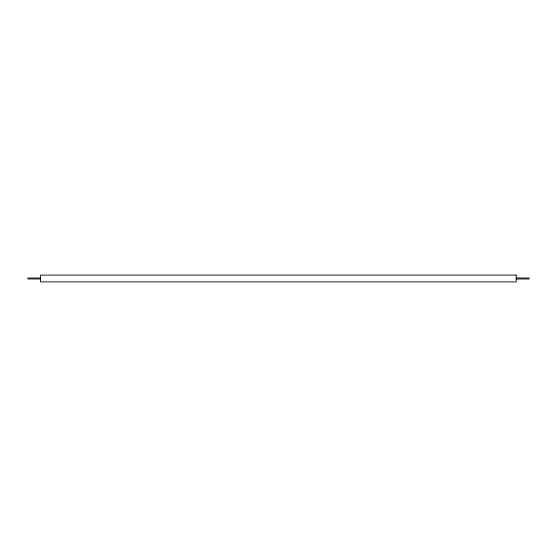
<?xml version="1.0" encoding="UTF-8"?>
<svg xmlns="http://www.w3.org/2000/svg" width="557" height="557" viewBox="0 0 557 557"><rect width="100%" height="100%" fill="white"/><g stroke="black" fill="none" stroke-linecap="round" stroke-linejoin="round"><path stroke-width="0.84" d="M40.529 278.013L27.85 278.013L27.85 278.987L40.529 278.987M516.214 278.013L529.15 278.013L529.15 278.987L516.214 278.987M516.214 275.102L40.529 275.102L40.529 281.898L516.214 281.898L516.214 275.102"/></g></svg>
